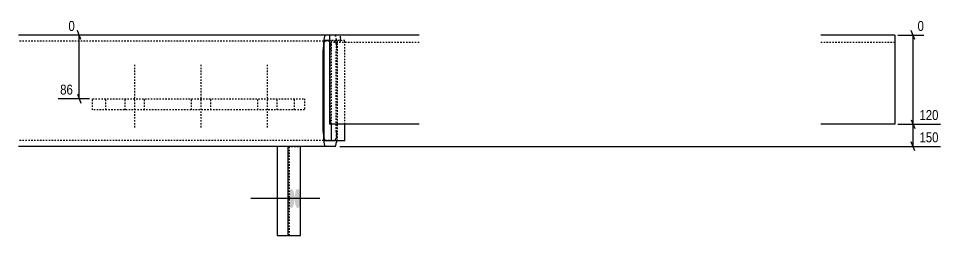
# Model space of a CAD drawing. Header units: millimetres. Extents: x 7 to 49535, y 6 to 1793.
# Drawn here: x 35018 to 36261, y 10 to 302 of the extents above; entities that cross this region are included whole.
import ezdxf

# ---------------------------------------------------------------- set-up
doc = ezdxf.new("R2010")
doc.units = ezdxf.units.MM
doc.linetypes.add('DXK_LINE_DOT2', pattern=[3.9198, 1.9599, -1.9599])
doc.layers.add('MÅLSÆTNING', color=7, linetype='Continuous')
doc.layers.add('STÅL', color=7, linetype='Continuous')
doc.styles.add('Arial Narrow', font='ARIALN.TTF', dxfattribs={"height": 0.2})

msp = doc.modelspace()

# ---------------------------------------------------------------- hatches: boundary and pattern name
at = {"layer": 'STÅL', "linetype": 'Continuous'}
for points in [[(35381.6, 59.6), (35381.7, 62.3), (35382, 64.9), (35382.4, 67.2), (35383, 69.3), (35383.6, 70.9), (35384.4, 72), (35385.3, 72.5), (35386.1, 72.5), (35386.9, 72), (35387.7, 70.9), (35388.4, 69.3), (35389, 67.2), (35389.4, 64.9), (35389.7, 62.3), (35389.8, 59.6), (35389.7, 56.9), (35389.4, 54.3), (35389, 52), (35388.4, 49.9), (35387.7, 48.3), (35386.9, 47.2), (35386.1, 46.7), (35385.3, 46.7), (35384.4, 47.2), (35383.6, 48.3), (35383, 49.9), (35382.4, 52), (35382, 54.3), (35381.7, 56.9)], [(35390.2, 59.6), (35390.3, 62.3), (35390.6, 64.9), (35391, 67.2), (35391.5, 69.3), (35392.2, 70.9), (35393, 72), (35393.8, 72.5), (35394.6, 72.5), (35395.4, 72), (35396.2, 70.9), (35396.9, 69.3), (35397.4, 67.2), (35397.9, 64.9), (35398.1, 62.3), (35398.2, 59.6), (35398.1, 56.9), (35397.9, 54.3), (35397.4, 52), (35396.9, 49.9), (35396.2, 48.3), (35395.4, 47.2), (35394.6, 46.7), (35393.8, 46.7), (35393, 47.2), (35392.2, 48.3), (35391.5, 49.9), (35391, 52), (35390.6, 54.3), (35390.3, 56.9)]]:
    msp.add_hatch(color=96, dxfattribs=at).paths.add_polyline_path(points)

# ---------------------------------------------------------------- linework, layer by layer
at = {"layer": 'MÅLSÆTNING', "color": 7, "linetype": 'Continuous'}
for p, q in [((35129.5, 279.6), (35085.2, 279.6)), ((35102.1, 273.6), (35097.3, 285.6)), ((35099.7, 193.9), (35099.7, 279.6)), ((36203.2, 279.6), (36238.3, 279.6)), ((36226.1, 273.6), (36221.3, 285.6)), ((36223.7, 159.6), (36223.7, 279.6)), ((35097.3, 199.9), (35102.1, 187.9)), ((35113.8, 193.9), (35071.5, 193.9)), ((36221.3, 165.6), (36226.1, 153.6)), ((36221.3, 165.6), (36226.1, 153.6)), ((36203.2, 159.6), (36260.4, 159.6)), ((36203.2, 159.6), (36260.4, 159.6)), ((36223.7, 129.6), (36223.7, 159.6)), ((35451.1, 129.6), (36260.4, 129.6)), ((36226.1, 123.6), (36221.3, 135.6))]:
    msp.add_line(p, q, dxfattribs=at)
at = {"layer": 'STÅL', "color": 2, "linetype": 'Continuous'}
for p, q in [((35436.9, 279.6), (35017.8, 279.6)), ((35429.4, 273.7), (35428.9, 267.3)), ((35430.2, 278.1), (35429.4, 273.7)), ((35431.2, 279.6), (35430.2, 278.1)), ((35557.9, 279.6), (35436.9, 279.6)), ((35436.9, 279.6), (35436.9, 159.6)), ((36199.2, 279.6), (36099.2, 279.6)), ((36199.2, 279.6), (36199.2, 159.6)), ((35428.9, 267.3), (35428.7, 259.6)), ((35429.7, 137.1), (35429.7, 272.1)), ((35436.9, 272.1), (35429.7, 272.1)), ((35428.7, 149.6), (35428.7, 259.6)), ((35428.7, 149.6), (35428.9, 141.9)), ((35557.9, 159.6), (35436.9, 159.6)), ((35439.6, 137.1), (35439.6, 159.6)), ((35457.9, 137.1), (35457.9, 159.6)), ((36199.2, 159.6), (36099.2, 159.6)), ((35428.9, 141.9), (35429.4, 135.5)), ((35457.9, 137.1), (35429.7, 137.1)), ((35446.5, 137.1), (35446.4, 135.5)), ((35378.3, 129.6), (35017.8, 129.6)), ((35366.5, 129.6), (35366.5, 9.6)), ((35381.4, 129.6), (35378.3, 129.6)), ((35381.5, 129.6), (35381.4, 129.6)), ((35381.4, 9.6), (35381.4, 129.6)), ((35444.7, 129.6), (35381.5, 129.6)), ((35398.2, 9.6), (35398.2, 129.6)), ((35429.4, 135.5), (35430.2, 131.1)), ((35430.2, 131.1), (35431.2, 129.6)), ((35444.7, 129.6), (35445.6, 131.1)), ((35445.6, 131.1), (35446.4, 135.5)), ((35366.5, 9.6), (35398.2, 9.6))]:
    msp.add_line(p, q, dxfattribs=at)
at = {"layer": 'STÅL', "color": 7, "linetype": 'DXK_LINE_DOT2'}
for p, q in [((35444.7, 279.6), (35431.2, 279.6)), ((35445.6, 278.1), (35444.7, 279.6)), ((35446.4, 273.7), (35445.6, 278.1)), ((35446.9, 267.3), (35446.4, 273.7)), ((35451.6, 273.6), (35451.4, 271.5)), ((35451.7, 276.1), (35451.6, 273.6)), ((35451.7, 276.1), (35451.7, 279.6)), ((35444.7, 271.6), (35017.8, 271.6)), ((35429.7, 259.6), (35429.8, 264.2)), ((35429.8, 264.2), (35430.1, 268.1)), ((35430.1, 268.1), (35430.6, 270.7)), ((35430.6, 270.7), (35431.2, 271.6)), ((35457.9, 272.1), (35436.9, 272.1)), ((35438.3, 261.6), (35438.2, 256.6)), ((35438.6, 265.8), (35438.3, 261.6)), ((35439.1, 268.6), (35438.6, 265.8)), ((35439.7, 269.6), (35439.1, 268.6)), ((35439.6, 159.6), (35439.6, 272.1)), ((35557.9, 269.6), (35439.7, 269.6)), ((35444.7, 271.6), (35445.2, 270.7)), ((35445.2, 270.7), (35445.7, 268.1)), ((35445.7, 268.1), (35446, 264.2)), ((35446, 264.2), (35446.1, 259.6)), ((35447.1, 259.6), (35446.9, 267.3)), ((35448, 137.1), (35448, 272.1)), ((35451.2, 270.1), (35450.9, 269.6)), ((35451.4, 271.5), (35451.2, 270.1)), ((35457.9, 159.6), (35457.9, 272.1)), ((36199.2, 269.6), (36099.2, 269.6)), ((35429.7, 149.6), (35429.7, 259.6)), ((35438.2, 166.1), (35438.2, 256.6)), ((35446.1, 149.6), (35446.1, 259.6)), ((35447.1, 149.6), (35447.1, 259.6)), ((35117.8, 178.9), (35117.8, 193.9)), ((35117.8, 193.9), (35403.6, 193.9)), ((35135.6, 178.9), (35135.6, 193.9)), ((35389.9, 178.9), (35389.9, 193.9)), ((35403.6, 193.9), (35403.6, 178.9)), ((35403.6, 178.9), (35117.8, 178.9)), ((35438.1, 163.6), (35437.9, 161.5)), ((35438.2, 166.1), (35438.1, 163.6)), ((35429.8, 145), (35429.7, 149.6)), ((35437.7, 160.1), (35437.4, 159.6)), ((35437.9, 161.5), (35437.7, 160.1)), ((35446.1, 149.6), (35446, 145)), ((35446.9, 141.9), (35447.1, 149.6)), ((35444.7, 137.6), (35017.8, 137.6)), ((35430.1, 141.1), (35429.8, 145)), ((35430.6, 138.5), (35430.1, 141.1)), ((35431.2, 137.6), (35430.6, 138.5)), ((35445.2, 138.5), (35444.7, 137.6)), ((35445.7, 141.1), (35445.2, 138.5)), ((35446, 145), (35445.7, 141.1)), ((35446.9, 141.9), (35446.5, 137.1)), ((35378.3, 129.6), (35366.5, 129.6)), ((35381.4, 129.6), (35378.3, 129.6)), ((35381.4, 129.6), (35398.2, 129.6)), ((35383.3, 9.6), (35383.3, 129.6))]:
    msp.add_line(p, q, dxfattribs=at)
at = {"layer": 'STÅL', "color": 96, "linetype": 'DXK_LINE_DOT2'}
for p, q in [((35174.8, 155.3), (35174.8, 240.3)), ((35264.2, 155.3), (35264.2, 240.3)), ((35353.5, 155.3), (35353.5, 240.3)), ((35161.8, 178.9), (35161.8, 193.9)), ((35187.8, 178.9), (35187.8, 193.9)), ((35251.2, 178.9), (35251.2, 193.9)), ((35277.2, 178.9), (35277.2, 193.9)), ((35340.5, 178.9), (35340.5, 193.9)), ((35366.5, 178.9), (35366.5, 193.9))]:
    msp.add_line(p, q, dxfattribs=at)
at = {"layer": 'STÅL', "color": 96, "linetype": 'Continuous'}
for p, q in [((35415.5, 59.6), (35331.1, 59.6)), ((35424, 59.6), (35339.6, 59.6))]:
    msp.add_line(p, q, dxfattribs=at)

# ---------------------------------------------------------------- next in the draw order: wipeouts: each hides what was drawn before it
at = {"color": 0, "linetype": 'Continuous'}
for points in [[(35096.5, 282.4), (35096.5, 302), (35082.4, 302), (35082.4, 282.4)], [(36241.1, 282.4), (36241.1, 302), (36226.9, 302), (36226.9, 282.4)], [(35094, 196.7), (35094, 216.3), (35071.3, 216.3), (35071.3, 196.7)], [(36260.7, 162.4), (36260.7, 182), (36229.5, 182), (36229.5, 162.4)], [(36260.7, 132.4), (36260.7, 152), (36229.5, 152), (36229.5, 132.4)]]:
    msp.add_wipeout(points, dxfattribs=at).dxf.layer = 'MÅLSÆTNING'

# ---------------------------------------------------------------- next in the draw order: texts
at = {"layer": 'MÅLSÆTNING', "color": 3, "linetype": 'Continuous', "style": 'Arial Narrow'}
for s, height, p in [('0', 13.4, (35085.2, 285.2)), ('0', 13.4, (36229.7, 285.2)), ('86', 13.36, (35074.1, 199.5)), ('120', 13.36, (36232.3, 165.2)), ('150', 13.36, (36232.3, 135.2))]:
    msp.add_text(s, height=height, dxfattribs=at).set_placement(p)

doc.saveas('drawing.dxf')
